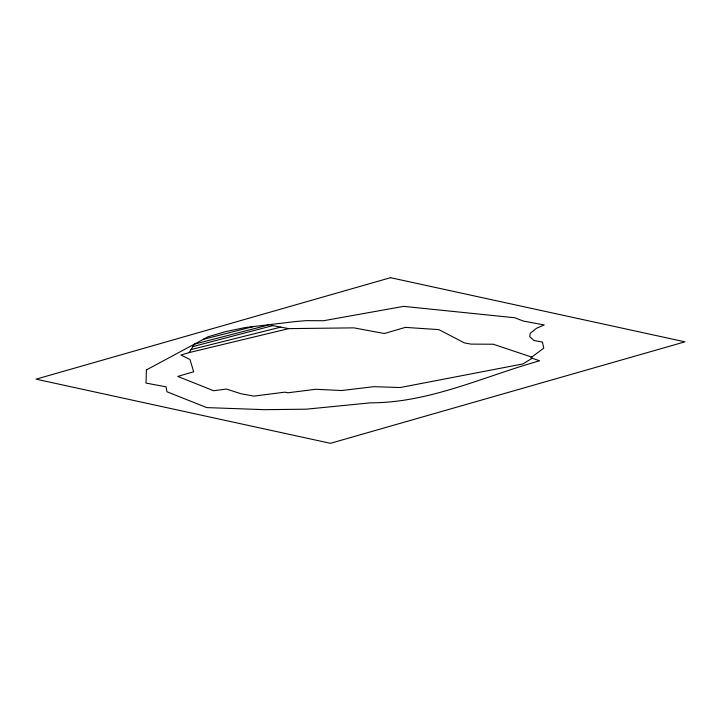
<?xml version="1.0" encoding="UTF-8"?>
<svg xmlns="http://www.w3.org/2000/svg" width="721" height="721" viewBox="0 0 721 721"><rect width="100%" height="100%" fill="white"/><g stroke="black" fill="none" stroke-linecap="round" stroke-linejoin="round"><path stroke-width="1.08" d="M532.215 358.256L522.851 363.952L400.236 387.538L373.866 386.681L341.538 390.53L315.843 389.277L288.003 392.765L284.831 392.17L253.864 396.126L240.841 393.702L226.421 389.061L213.65 390.737L177.754 376.434L193.679 371.775L189.984 359.527L180.899 355.011L189.253 352.569L194.409 344.133L270.141 324.558L272.754 325.649L288.715 328.623L353.921 327.866L384.347 333.526L405.364 327.379L438.918 329.632L464.369 342.881L470.975 344.115L493.299 344.232L531.756 357.111M192.922 346.558L272.754 325.649M203.367 339.312L253.603 326.541M191.083 349.568L280.739 327.136M189.253 352.569L288.715 328.623M146.435 369.918L146.012 383.085L166.064 386.826L166.975 391.764L206.738 407.599L264.697 409.681L306.353 409.186L370.549 402.823C429.536 402.877 483.827 376.434 539.605 360.788L530.854 357.787L543.787 348.117L542.426 342.078L534.081 340.528L529.737 336.761L530.187 333.39L536.469 328.307L544.211 324.955L523.356 321.07L514.812 317.754L403.616 306.362L323.594 320.728L306.019 320.656L295.168 321.575L245.113 327.55L225.61 331.615L208.207 336.716L146.435 369.918M390.548 277.684L36.05 379.165L330.443 443.316L684.95 341.835L390.548 277.684"/></g></svg>
